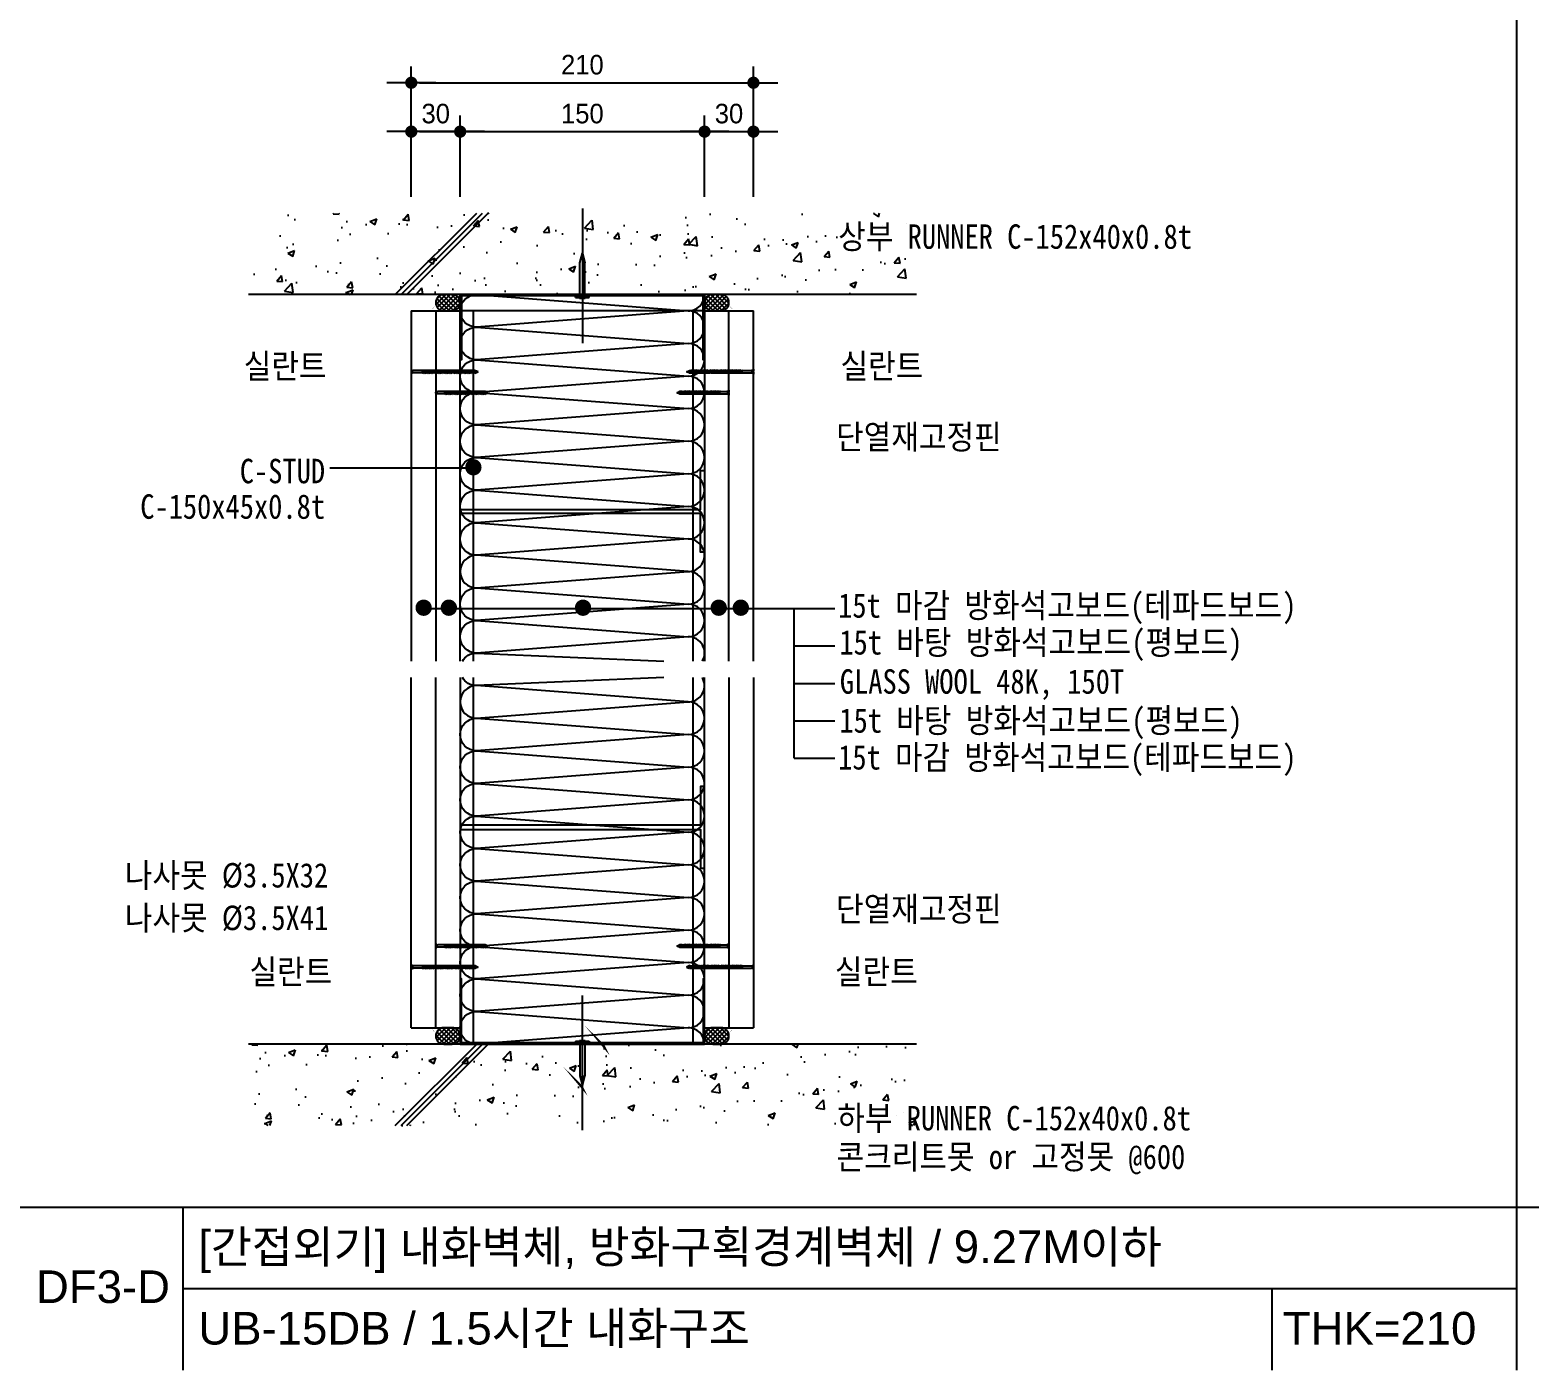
# Model space of a CAD drawing. Header units: millimetres. Extents: x 104 to 12536, y 73 to 2865.
# Drawn here: x 1947 to 2867, y 104 to 927 of the extents above; entities that cross this region are included whole.
import ezdxf
from ezdxf.enums import TextEntityAlignment as Align

# ---------------------------------------------------------------- set-up
doc = ezdxf.new("R2010")
doc.units = ezdxf.units.MM
doc.header["$LTSCALE"] = 5
doc.linetypes.add('CEN', pattern=[62, 60, -1, 0, -1])
for name, color, linetype in [('2', 7, 'Continuous'), ('CEN', 1, 'CEN'), ('CHAN', 3, 'Continuous'), ('CONC', 2, 'Continuous'), ('ele', 8, 'Continuous'), ('formline', 6, 'Continuous'), ('GB', 7, 'Continuous'), ('HAT', 8, 'Continuous'), ('HAT-CON', 8, 'Continuous'), ('INSUL', 8, 'Continuous'), ('ITXT', 5, 'Continuous'), ('PIN', 4, 'Continuous'), ('RXDIM', 7, 'Continuous'), ('SCREW2', 8, 'Continuous'), ('TEXT', 7, 'Continuous')]:
    doc.layers.add(name, color=color, linetype=linetype)
doc.styles.add('CGS', font='')
doc.styles.add('HANGUL', font='swissel.ttf', dxfattribs={"height": 39.575204})
doc.styles.add('RXHS', font='')
doc.styles.get('CGS').set_extended_font_data('Dotum')
doc.styles.get('RXHS').set_extended_font_data('DotumChe')
doc.dimstyles.new('NDIM', dxfattribs={"dimscale": 5, "dimtxt": 2.4, "dimasz": 1, "dimexe": 2, "dimexo": 2, "dimgap": 1, "dimtad": 1, "dimtoh": 1, "dimdec": 0, "dimzin": 0, "dimdsep": 46, "dimtxsty": 'CGS', "dimblk1": 'DOTK', "dimblk2": 'DOTK', "dimsah": 1, "dimcen": 3, "dimclrt": 3, "dimadec": 0, "dimazin": 0, "dimtfac": 1.25, "dimtdec": 0, "dimtix": 1, "dimtmove": 2, "dimatfit": 3, "dimldrblk": 'DOTK', "dimfxl": 1, "dimtolj": 1, "dimtzin": 0, "dimarcsym": 0})

# ---------------------------------------------------------------- blocks, each defined once
blk = doc.blocks.new('나사못41')
at = {"layer": 'SCREW2'}
for p, q in [((2.25, 39.17), (0.63, 38.74)), ((0.63, 38.74), (0.92, 39.12)), ((2.25, 38.32), (0.63, 37.89)), ((0.63, 37.89), (0.92, 38.27)), ((2.25, 37.47), (0.64, 37.04)), ((0.64, 37.04), (0.92, 37.43)), ((2.54, 39.55), (0.92, 39.12)), ((2.54, 38.7), (0.92, 38.27)), ((2.54, 37.86), (0.92, 37.43)), ((2.53, 37.01), (0.92, 36.58)), ((0.93, 38.81), (0.93, 38.28)), ((0.93, 37.97), (0.93, 37.43)), ((0.93, 37.12), (0.93, 36.58)), ((1.6, 41), (0.98, 39.39)), ((0.98, 39.39), (1.64, 39.91)), ((0.98, 39.39), (0.98, 39.14)), ((1.64, 39.91), (1.6, 41)), ((2.26, 39.48), (1.6, 41)), ((2.25, 39.17), (2.54, 39.55)), ((2.25, 39.17), (2.25, 38.63)), ((2.25, 38.32), (2.54, 38.7)), ((2.25, 38.32), (2.25, 37.78)), ((2.25, 37.47), (2.54, 37.86)), ((2.25, 37.47), (2.25, 36.93)), ((2.25, 36.62), (2.53, 37.01)), ((2.25, 36.62), (0.63, 36.19)), ((0.63, 36.19), (0.92, 36.58)), ((2.25, 35.78), (0.63, 35.35)), ((0.63, 35.35), (0.92, 35.73)), ((2.25, 34.93), (0.63, 34.5)), ((0.63, 34.5), (0.92, 34.88)), ((2.25, 33.23), (0.63, 32.8)), ((0.63, 32.8), (0.92, 33.19)), ((2.25, 32.39), (0.63, 31.96)), ((0.63, 31.96), (0.92, 32.34)), ((2.25, 31.54), (0.63, 31.11)), ((0.63, 31.11), (0.92, 31.5)), ((2.25, 29), (0.63, 28.57)), ((0.63, 28.57), (0.92, 28.95)), ((2.25, 34.08), (0.64, 33.65)), ((0.64, 33.65), (0.92, 34.04)), ((2.25, 30.69), (0.64, 30.26)), ((0.64, 30.26), (0.92, 30.65)), ((2.25, 29.85), (0.64, 29.42)), ((0.64, 29.42), (0.93, 29.8)), ((2.25, 28.15), (0.64, 27.72)), ((0.64, 27.72), (0.92, 28.11)), ((2.54, 36.16), (0.92, 35.73)), ((2.54, 35.31), (0.92, 34.88)), ((2.54, 34.47), (0.92, 34.04)), ((2.53, 33.62), (0.92, 33.19)), ((2.54, 32.77), (0.92, 32.34)), ((2.54, 31.92), (0.92, 31.5)), ((2.54, 31.08), (0.92, 30.65)), ((2.54, 29.38), (0.92, 28.95)), ((2.54, 28.54), (0.92, 28.11)), ((0.93, 36.27), (0.93, 35.73)), ((0.93, 35.43), (0.93, 34.89)), ((0.93, 34.58), (0.93, 34.04)), ((0.93, 33.73), (0.93, 33.19)), ((0.93, 32.88), (0.93, 32.34)), ((0.93, 32.04), (0.93, 31.5)), ((0.93, 31.19), (0.93, 30.65)), ((0.93, 30.34), (0.93, 29.8)), ((2.54, 30.23), (0.93, 29.8)), ((0.93, 29.49), (0.93, 28.95)), ((0.93, 28.65), (0.93, 28.11)), ((0.93, 27.8), (0.93, 27.26)), ((2.54, 27.69), (0.93, 27.26)), ((2.25, 36.62), (2.25, 36.08)), ((2.25, 35.78), (2.54, 36.16)), ((2.25, 35.78), (2.25, 35.24)), ((2.25, 34.93), (2.54, 35.31)), ((2.25, 34.93), (2.25, 34.39)), ((2.25, 34.08), (2.54, 34.47)), ((2.25, 34.08), (2.25, 33.54)), ((2.25, 33.23), (2.53, 33.62)), ((2.25, 33.23), (2.25, 32.69)), ((2.25, 32.39), (2.54, 32.77)), ((2.25, 32.39), (2.25, 31.85)), ((2.25, 31.54), (2.54, 31.92)), ((2.25, 31.54), (2.25, 31)), ((2.25, 30.69), (2.54, 31.08)), ((2.25, 30.69), (2.25, 30.15)), ((2.25, 29.85), (2.54, 30.23)), ((2.25, 29.84), (2.25, 29.3)), ((2.25, 29), (2.54, 29.38)), ((2.25, 29), (2.25, 28.46)), ((2.25, 28.15), (2.54, 28.54)), ((2.25, 28.15), (2.25, 27.61)), ((2.25, 27.3), (2.54, 27.69)), ((2.25, 24.76), (0.63, 24.33)), ((0.63, 24.33), (0.92, 24.72)), ((2.25, 27.3), (0.64, 26.87)), ((0.64, 26.87), (0.93, 27.26)), ((2.25, 26.46), (0.64, 26.03)), ((0.64, 26.03), (0.92, 26.41)), ((2.25, 25.61), (0.64, 25.18)), ((0.64, 25.18), (0.93, 25.56)), ((2.25, 23.91), (0.64, 23.48)), ((0.64, 23.48), (0.92, 23.87)), ((2.25, 23.07), (0.64, 22.64)), ((0.64, 22.64), (0.93, 23.02)), ((2.26, 22.22), (0.64, 21.79)), ((0.64, 21.79), (0.93, 22.18)), ((2.25, 21.37), (0.64, 20.94)), ((0.64, 20.94), (0.93, 21.33)), ((2.26, 20.53), (0.64, 20.1)), ((0.64, 20.1), (0.93, 20.48)), ((2.25, 19.68), (0.64, 19.25)), ((0.64, 19.25), (0.92, 19.63)), ((2.25, 18.83), (0.64, 18.4)), ((0.64, 18.4), (0.93, 18.79)), ((2.54, 26.84), (0.92, 26.41)), ((2.54, 25.15), (0.92, 24.72)), ((2.54, 24.3), (0.92, 23.87)), ((2.54, 20.06), (0.92, 19.63)), ((0.93, 26.95), (0.93, 26.41)), ((0.93, 26.1), (0.93, 25.56)), ((2.54, 25.99), (0.93, 25.56)), ((0.93, 25.26), (0.93, 24.72)), ((0.93, 24.41), (0.93, 23.87)), ((0.93, 23.56), (0.93, 23.02)), ((2.54, 23.45), (0.93, 23.02)), ((0.93, 22.71), (0.93, 22.18)), ((2.54, 22.6), (0.93, 22.18)), ((0.93, 21.87), (0.93, 21.33)), ((2.54, 21.76), (0.93, 21.33)), ((0.93, 21.02), (0.93, 20.48)), ((2.54, 20.91), (0.93, 20.48)), ((0.93, 20.17), (0.93, 19.63)), ((0.93, 19.32), (0.93, 18.79)), ((2.54, 19.21), (0.93, 18.79)), ((0.93, 18.48), (0.93, 17.94)), ((0.93, 18.48), (0.93, 17.94)), ((2.25, 27.3), (2.25, 26.76)), ((2.25, 26.46), (2.54, 26.84)), ((2.25, 26.45), (2.25, 25.92)), ((2.25, 25.61), (2.54, 25.99)), ((2.25, 25.61), (2.25, 25.07)), ((2.25, 24.76), (2.54, 25.15)), ((2.25, 24.76), (2.25, 24.22)), ((2.25, 23.91), (2.54, 24.3)), ((2.25, 23.91), (2.25, 23.37)), ((2.25, 23.07), (2.54, 23.45)), ((2.25, 23.06), (2.25, 20.53)), ((2.25, 21.37), (2.54, 21.76)), ((2.25, 21.37), (2.25, 20.83)), ((2.25, 20.52), (2.25, 19.98)), ((2.25, 19.68), (2.54, 20.06)), ((2.25, 19.68), (2.25, 19.14)), ((2.25, 18.83), (2.54, 19.21)), ((2.25, 18.83), (2.25, 18.29)), ((2.26, 22.22), (2.54, 22.6)), ((2.26, 20.53), (2.54, 20.91)), ((2.26, 17.98), (0.64, 17.55)), ((0.64, 17.55), (0.93, 17.94)), ((2.26, 17.14), (0.64, 16.71)), ((0.64, 16.71), (0.93, 17.09)), ((2.26, 15.44), (0.64, 15.01)), ((0.64, 15.01), (0.93, 15.4)), ((2.26, 14.59), (0.64, 14.16)), ((0.64, 14.16), (0.93, 14.55)), ((2.26, 16.29), (0.65, 15.86)), ((0.65, 15.86), (0.93, 16.24)), ((2.26, 13.75), (0.65, 13.32)), ((0.65, 13.32), (0.93, 13.7)), ((2.26, 12.9), (0.65, 12.47)), ((0.65, 12.47), (0.93, 12.86)), ((2.26, 12.05), (0.65, 11.62)), ((0.65, 11.62), (0.93, 12.01)), ((2.26, 11.21), (0.65, 10.78)), ((0.65, 10.78), (0.93, 11.16)), ((2.26, 10.38), (0.65, 9.95)), ((0.65, 9.95), (0.93, 10.33)), ((2.26, 9.55), (0.65, 9.12)), ((0.65, 9.12), (0.93, 9.5)), ((2.54, 18.37), (0.93, 17.94)), ((0.93, 17.63), (0.93, 17.09)), ((2.55, 17.52), (0.93, 17.09)), ((0.93, 16.78), (0.93, 16.24)), ((2.55, 16.67), (0.93, 16.24)), ((0.93, 15.94), (0.93, 15.4)), ((2.54, 15.83), (0.93, 15.4)), ((0.93, 15.09), (0.93, 14.55)), ((2.55, 14.98), (0.93, 14.55)), ((0.93, 14.24), (0.93, 13.7)), ((2.55, 14.13), (0.93, 13.7)), ((0.93, 13.39), (0.93, 12.86)), ((2.55, 13.29), (0.93, 12.86)), ((0.93, 12.55), (0.93, 12.01)), ((2.55, 12.44), (0.93, 12.01)), ((0.93, 11.7), (0.93, 10.33)), ((2.55, 11.59), (0.93, 11.16)), ((2.55, 10.76), (0.93, 10.33)), ((0.93, 10.02), (0.93, 9.5)), ((2.55, 9.93), (0.93, 9.5)), ((2.25, 17.98), (2.25, 17.44)), ((2.25, 17.13), (2.25, 16.59)), ((2.25, 16.29), (2.25, 15.75)), ((2.25, 15.44), (2.25, 14.9)), ((2.25, 14.59), (2.25, 14.05)), ((2.25, 13.75), (2.25, 13.21)), ((2.25, 12.05), (2.25, 11.51)), ((2.25, 11.2), (2.25, 10.68)), ((2.25, 10.37), (2.25, 9.85)), ((2.25, 9.54), (2.25, 9.02)), ((2.26, 17.98), (2.54, 18.37)), ((2.26, 17.14), (2.55, 17.52)), ((2.26, 16.29), (2.55, 16.67)), ((2.26, 15.44), (2.54, 15.83)), ((2.26, 14.59), (2.55, 14.98)), ((2.26, 13.75), (2.55, 14.13)), ((2.26, 12.9), (2.55, 13.29)), ((2.26, 12.9), (2.26, 12.36)), ((2.26, 12.05), (2.55, 12.44)), ((2.26, 11.21), (2.55, 11.59)), ((2.26, 10.38), (2.55, 10.76)), ((2.26, 9.55), (2.55, 9.93)), ((2.26, 8.72), (0.65, 8.29)), ((0.65, 8.29), (0.93, 8.67)), ((2.26, 7.89), (0.65, 7.46)), ((0.65, 7.46), (0.93, 7.84)), ((2.26, 7.06), (0.65, 6.63)), ((0.65, 6.63), (0.93, 7.01)), ((0.93, 9.19), (0.93, 8.67)), ((2.55, 9.1), (0.93, 8.67)), ((0.93, 8.36), (0.93, 7.84)), ((2.55, 8.27), (0.93, 7.84)), ((0.93, 7.53), (0.93, 7.01)), ((2.55, 7.44), (0.93, 7.01)), ((0.93, 6.7), (0.93, 1.19)), ((1.54, 0.48), (1.54, 0.65)), ((1.6, 0.68), (1.57, 0.68)), ((1.63, 0.48), (1.63, 0.65)), ((2.08, 0), (3.2, 0)), ((2.25, 8.71), (2.25, 8.19)), ((2.25, 7.88), (2.25, 7.36)), ((2.25, 7.05), (2.25, 1.19)), ((2.26, 8.72), (2.55, 9.1)), ((2.26, 7.89), (2.55, 8.27)), ((2.26, 7.06), (2.55, 7.44)), ((-0.03, 0), (1.09, 0))]:
    blk.add_line(p, q, dxfattribs=at)
for centre, radius, start, end in [((-0.49, 1.35), 1.43, 288.66128, 353.44689), ((1.07, 0.47), 0.473, 267.52648, 0.91384), ((1.59, -1.99), 2.05, 80.28655, 99.71345), ((1.57, 0.65), 0.033, 90, 180), ((1.6, 0.65), 0.033, 0, 90), ((2.1, 0.47), 0.473, 179.08616, 272.47352), ((3.64, 1.33), 1.4, 185.72984, 251.659)]:
    blk.add_arc(centre, radius, start, end, dxfattribs=at)
blk = doc.blocks.new('고정못')
at = {"layer": 'CEN'}
blk.add_line((4.11, 55.13), (4.11, -27.57), dxfattribs=at)
at = {"layer": 'SCREW2'}
for p, q in [((2.66, 21.76), (4.11, 27.57)), ((2.66, 2.42), (2.66, 21.76)), ((4.11, 27.57), (5.56, 21.76)), ((5.56, 2.42), (5.56, 21.76)), ((0, 1.45), (8.22, 1.45)), ((0, 0.48), (0, 1.45)), ((0, 0.48), (8.22, 0.48)), ((2.42, 0), (2.42, 0.48)), ((2.42, 0), (5.8, 0)), ((5.8, 0), (5.8, 0.48)), ((8.22, 0.48), (8.22, 1.45))]:
    blk.add_line(p, q, dxfattribs=at)
blk.add_lwpolyline([(4.11, 27.57), (4.63, 22.28, 0.255479), (5.56, 21.76, 0.15073)], format="xyb", dxfattribs=at)
at = {"layer": 'SCREW2', "extrusion": (0, 0, -1)}
for centre, major_axis, ratio, start_param, end_param in [((0.06, 2.43), (2.6, 0.01), 0.375814, 0.025149, 1.595945), ((0.99, 2.42), (2.42, 0.09), 0.428989, 0.090861, 1.274963)]:
    blk.add_ellipse(centre, major_axis=major_axis, ratio=ratio, start_param=start_param, end_param=end_param, dxfattribs=at)
at = {"layer": 'SCREW2'}
for centre, major_axis, ratio, start_param, end_param in [((7.23, 2.42), (-2.42, 0.09), 0.428989, 0.090861, 1.274963), ((8.16, 2.43), (-2.6, 0.01), 0.375814, 0.025149, 1.595945)]:
    blk.add_ellipse(centre, major_axis=major_axis, ratio=ratio, start_param=start_param, end_param=end_param, dxfattribs=at)
blk = doc.blocks.new('DOTK')
blk.add_line((-3, 0), (3, 0))
at = {"const_width": 0.75}
blk.add_lwpolyline([(-0.375, 0, 1), (0.375, 0, 1)], format="xyb", close=True, dxfattribs=at)
blk = doc.blocks.new('*D49')
at = {"layer": 'RXDIM', "color": 0, "lineweight": -2, "transparency": 16777216}
for p, q in [((2181.38, 824.5), (2181.38, 904.5)), ((2391.38, 824.5), (2391.38, 904.5)), ((2186.38, 894.5), (2386.38, 894.5))]:
    blk.add_line(p, q, dxfattribs=at)
at = {"layer": 'RXDIM', "color": 0, "lineweight": -2, "transparency": 16777216, "xscale": 5, "yscale": 5, "zscale": 5, "rotation": 180}
blk.add_blockref('DOTK', (2181.38, 894.5), dxfattribs=at)
at = {"layer": 'RXDIM', "color": 0, "lineweight": -2, "transparency": 16777216, "xscale": 5, "yscale": 5, "zscale": 5}
blk.add_blockref('DOTK', (2391.38, 894.5), dxfattribs=at)
at = {"layer": 'RXDIM', "color": 3, "transparency": 16777216, "insert": (2286.38, 905.51), "char_height": 12, "attachment_point": 5, "style": 'CGS'}
blk.add_mtext('\\A1;210', dxfattribs=at)
blk = doc.blocks.new('*D50')
at = {"layer": 'RXDIM', "color": 0, "lineweight": -2, "transparency": 16777216}
for p, q in [((2181.38, 824.5), (2181.38, 874.5)), ((2211.38, 824.5), (2211.38, 874.5)), ((2186.38, 864.5), (2206.38, 864.5))]:
    blk.add_line(p, q, dxfattribs=at)
at = {"layer": 'RXDIM', "color": 0, "lineweight": -2, "transparency": 16777216, "xscale": 5, "yscale": 5, "zscale": 5, "rotation": 180}
blk.add_blockref('DOTK', (2181.38, 864.5), dxfattribs=at)
at = {"layer": 'RXDIM', "color": 0, "lineweight": -2, "transparency": 16777216, "xscale": 5, "yscale": 5, "zscale": 5}
blk.add_blockref('DOTK', (2211.38, 864.5), dxfattribs=at)
at = {"layer": 'RXDIM', "color": 3, "transparency": 16777216, "insert": (2196.38, 875.51), "char_height": 12, "attachment_point": 5, "style": 'CGS'}
blk.add_mtext('\\A1;30', dxfattribs=at)
blk = doc.blocks.new('*D51')
at = {"layer": 'RXDIM', "color": 0, "lineweight": -2, "transparency": 16777216}
for p, q in [((2211.38, 824.5), (2211.38, 874.5)), ((2361.38, 824.5), (2361.38, 874.5)), ((2216.38, 864.5), (2356.38, 864.5))]:
    blk.add_line(p, q, dxfattribs=at)
at = {"layer": 'RXDIM', "color": 0, "lineweight": -2, "transparency": 16777216, "xscale": 5, "yscale": 5, "zscale": 5, "rotation": 180}
blk.add_blockref('DOTK', (2211.38, 864.5), dxfattribs=at)
at = {"layer": 'RXDIM', "color": 0, "lineweight": -2, "transparency": 16777216, "xscale": 5, "yscale": 5, "zscale": 5}
blk.add_blockref('DOTK', (2361.38, 864.5), dxfattribs=at)
at = {"layer": 'RXDIM', "color": 3, "transparency": 16777216, "insert": (2286.38, 875.51), "char_height": 12, "attachment_point": 5, "style": 'CGS'}
blk.add_mtext('\\A1;150', dxfattribs=at)
blk = doc.blocks.new('*D52')
at = {"layer": 'RXDIM', "color": 0, "lineweight": -2, "transparency": 16777216}
for p, q in [((2361.38, 824.5), (2361.38, 874.5)), ((2391.38, 824.5), (2391.38, 874.5)), ((2366.38, 864.5), (2386.38, 864.5))]:
    blk.add_line(p, q, dxfattribs=at)
at = {"layer": 'RXDIM', "color": 0, "lineweight": -2, "transparency": 16777216, "xscale": 5, "yscale": 5, "zscale": 5, "rotation": 180}
blk.add_blockref('DOTK', (2361.38, 864.5), dxfattribs=at)
at = {"layer": 'RXDIM', "color": 0, "lineweight": -2, "transparency": 16777216, "xscale": 5, "yscale": 5, "zscale": 5}
blk.add_blockref('DOTK', (2391.38, 864.5), dxfattribs=at)
at = {"layer": 'RXDIM', "color": 3, "transparency": 16777216, "insert": (2376.38, 875.51), "char_height": 12, "attachment_point": 5, "style": 'CGS'}
blk.add_mtext('\\A1;30', dxfattribs=at)
blk = doc.blocks.new('나사못32')
at = {"layer": 'SCREW2'}
for p, q in [((2.24, 30.17), (0.63, 29.74)), ((0.63, 29.74), (0.92, 30.12)), ((2.25, 29.32), (0.63, 28.89)), ((0.63, 28.89), (0.92, 29.27)), ((2.25, 28.47), (0.63, 28.04)), ((0.63, 28.04), (0.92, 28.43)), ((2.24, 27.62), (0.63, 27.19)), ((2.53, 28.01), (0.91, 27.58)), ((2.53, 30.55), (0.92, 30.12)), ((0.92, 29.81), (0.92, 29.28)), ((2.53, 29.7), (0.92, 29.27)), ((0.92, 28.97), (0.92, 28.43)), ((2.54, 28.86), (0.92, 28.43)), ((0.92, 28.12), (0.92, 27.58)), ((1.6, 32), (0.98, 30.39)), ((0.98, 30.39), (1.64, 30.91)), ((0.98, 30.39), (0.98, 30.14)), ((1.64, 30.91), (1.6, 32)), ((2.27, 30.45), (1.6, 32)), ((2.24, 30.17), (2.53, 30.55)), ((2.24, 30.17), (2.24, 29.63)), ((2.24, 29.32), (2.24, 28.78)), ((2.24, 28.47), (2.24, 27.93)), ((2.24, 27.62), (2.53, 28.01)), ((2.24, 27.62), (2.24, 27.08)), ((2.25, 29.32), (2.53, 29.7)), ((2.25, 28.47), (2.54, 28.86)), ((0.63, 27.19), (0.91, 27.58)), ((2.24, 26.78), (0.63, 26.35)), ((0.63, 26.35), (0.92, 26.73)), ((2.25, 25.93), (0.63, 25.5)), ((0.63, 25.5), (0.92, 25.88)), ((2.25, 25.08), (0.63, 24.65)), ((0.63, 24.65), (0.92, 25.04)), ((2.24, 24.23), (0.63, 23.8)), ((0.63, 23.8), (0.91, 24.19)), ((2.24, 23.39), (0.63, 22.96)), ((0.63, 22.96), (0.92, 23.34)), ((2.25, 22.54), (0.63, 22.11)), ((0.63, 22.11), (0.92, 22.5)), ((2.25, 21.69), (0.63, 21.26)), ((0.63, 21.26), (0.92, 21.65)), ((2.25, 20), (0.63, 19.57)), ((0.63, 19.57), (0.92, 19.95)), ((2.25, 19.15), (0.63, 18.72)), ((0.63, 18.72), (0.92, 19.11)), ((2.25, 20.85), (0.64, 20.42)), ((0.64, 20.42), (0.92, 20.8)), ((2.53, 24.62), (0.91, 24.19)), ((0.92, 27.27), (0.92, 26.73)), ((2.53, 27.16), (0.92, 26.73)), ((0.92, 26.43), (0.92, 25.89)), ((2.53, 26.31), (0.92, 25.88)), ((0.92, 25.58), (0.92, 25.04)), ((2.54, 25.47), (0.92, 25.04)), ((0.92, 24.73), (0.92, 24.19)), ((0.92, 23.88), (0.92, 23.34)), ((2.53, 23.77), (0.92, 23.34)), ((0.92, 23.04), (0.92, 22.5)), ((2.53, 22.92), (0.92, 22.5)), ((0.92, 22.19), (0.92, 21.65)), ((2.54, 22.08), (0.92, 21.65)), ((0.92, 21.34), (0.92, 20.8)), ((2.54, 21.23), (0.92, 20.8)), ((0.92, 20.49), (0.92, 19.95)), ((2.53, 20.38), (0.92, 19.95)), ((0.92, 19.65), (0.92, 19.11)), ((2.54, 19.54), (0.92, 19.11)), ((0.92, 18.8), (0.92, 18.26)), ((2.54, 18.69), (0.92, 18.26)), ((2.24, 26.78), (2.53, 27.16)), ((2.24, 26.78), (2.24, 26.24)), ((2.24, 25.93), (2.24, 25.39)), ((2.24, 25.08), (2.24, 24.54)), ((2.24, 24.23), (2.53, 24.62)), ((2.24, 24.23), (2.24, 23.69)), ((2.24, 23.39), (2.53, 23.77)), ((2.24, 23.39), (2.24, 22.85)), ((2.24, 22.54), (2.24, 22)), ((2.24, 21.69), (2.24, 21.15)), ((2.24, 20.84), (2.24, 20.3)), ((2.24, 20), (2.24, 19.46)), ((2.24, 19.15), (2.24, 18.61)), ((2.25, 25.93), (2.53, 26.31)), ((2.25, 25.08), (2.54, 25.47)), ((2.25, 22.54), (2.53, 22.92)), ((2.25, 21.69), (2.54, 22.08)), ((2.25, 20.85), (2.54, 21.23)), ((2.25, 20), (2.53, 20.38)), ((2.25, 19.15), (2.54, 19.54)), ((2.25, 18.3), (2.54, 18.69)), ((2.25, 17.46), (0.63, 17.03)), ((0.63, 17.03), (0.92, 17.41)), ((2.25, 15.9), (0.63, 15.47)), ((0.63, 15.47), (0.92, 15.86)), ((2.25, 13.36), (0.63, 12.93)), ((0.63, 12.93), (0.92, 13.32)), ((2.25, 18.3), (0.64, 17.87)), ((0.64, 17.87), (0.92, 18.26)), ((2.25, 16.73), (0.64, 16.3)), ((0.64, 16.3), (0.92, 16.68)), ((2.25, 15.06), (0.64, 14.63)), ((0.64, 14.63), (0.92, 15.01)), ((2.25, 14.21), (0.64, 13.78)), ((0.64, 13.78), (0.92, 14.16)), ((2.25, 12.51), (0.64, 12.08)), ((0.64, 12.08), (0.92, 12.47)), ((2.25, 11.67), (0.64, 11.24)), ((0.64, 11.24), (0.92, 11.62)), ((2.26, 10.82), (0.64, 10.39)), ((0.64, 10.39), (0.93, 10.78)), ((2.27, 9.98), (0.65, 9.55)), ((0.65, 9.55), (0.94, 9.93)), ((0.92, 17.95), (0.92, 17.41)), ((2.54, 17.84), (0.92, 17.41)), ((0.92, 17.45), (0.92, 16.92)), ((0.92, 17.22), (0.92, 16.68)), ((2.54, 17.11), (0.92, 16.68)), ((0.92, 16.37), (0.92, 15.86)), ((2.54, 16.29), (0.92, 15.86)), ((0.92, 15.55), (0.92, 15.01)), ((2.54, 15.44), (0.92, 15.01)), ((0.92, 14.7), (0.92, 14.16)), ((2.54, 14.59), (0.92, 14.16)), ((0.92, 13.86), (0.92, 13.32)), ((2.54, 13.75), (0.92, 13.32)), ((0.92, 13.01), (0.92, 12.47)), ((2.54, 12.9), (0.92, 12.47)), ((0.92, 12.16), (0.92, 11.62)), ((2.54, 12.05), (0.92, 11.62)), ((0.93, 11.32), (0.93, 10.78)), ((2.55, 11.21), (0.93, 10.78)), ((0.94, 10.47), (0.94, 9.93)), ((2.55, 10.36), (0.94, 9.93)), ((2.56, 9.51), (0.94, 9.09)), ((0.95, 9.63), (0.95, 9.09)), ((2.24, 18.3), (2.24, 17.76)), ((2.24, 17.45), (2.24, 17.03)), ((2.24, 16.72), (2.24, 16.54)), ((2.24, 16.71), (2.24, 15.86)), ((2.24, 15.9), (2.24, 15.36)), ((2.24, 14.21), (2.24, 13.67)), ((2.24, 13.36), (2.24, 12.82)), ((2.24, 12.51), (2.24, 11.97)), ((2.25, 17.46), (2.54, 17.84)), ((2.25, 16.73), (2.54, 17.11)), ((2.25, 15.9), (2.54, 16.29)), ((2.25, 15.06), (2.54, 15.44)), ((2.25, 15.06), (2.25, 14.52)), ((2.25, 14.21), (2.54, 14.59)), ((2.25, 13.36), (2.54, 13.75)), ((2.25, 12.51), (2.54, 12.9)), ((2.25, 11.67), (2.54, 12.05)), ((2.25, 11.67), (2.25, 11.13)), ((2.26, 10.82), (2.55, 11.21)), ((2.26, 10.82), (2.26, 10.28)), ((2.27, 9.98), (2.55, 10.36)), ((2.27, 9.98), (2.27, 9.44)), ((2.27, 9.13), (2.56, 9.51)), ((0, 0), (1.12, 0)), ((2.27, 9.13), (0.66, 8.7)), ((0.66, 8.7), (0.94, 9.09)), ((2.27, 8.28), (0.66, 7.85)), ((0.66, 7.85), (0.95, 8.24)), ((2.28, 7.44), (0.67, 7.01)), ((0.67, 7.01), (0.95, 7.39)), ((2.29, 6.59), (0.67, 6.16)), ((0.67, 6.16), (0.96, 6.55)), ((2.28, 5.74), (0.67, 5.31)), ((0.67, 5.31), (0.95, 5.7)), ((0.95, 8.78), (0.95, 8.24)), ((2.56, 8.67), (0.95, 8.24)), ((0.95, 7.93), (0.95, 7.39)), ((2.57, 7.82), (0.95, 7.39)), ((2.57, 6.13), (0.95, 5.7)), ((0.95, 5.39), (0.95, 1.19)), ((0.96, 7.09), (0.96, 6.55)), ((2.57, 6.98), (0.96, 6.55)), ((0.96, 6.24), (0.96, 5.7)), ((1.57, 0.48), (1.57, 0.65)), ((1.63, 0.68), (1.6, 0.68)), ((1.66, 0.48), (1.66, 0.65)), ((2.27, 9.13), (2.27, 8.59)), ((2.27, 8.28), (2.56, 8.67)), ((2.27, 8.28), (2.27, 7.74)), ((2.27, 5.74), (2.27, 1.19)), ((2.28, 7.44), (2.57, 7.82)), ((2.28, 7.44), (2.28, 6.9)), ((2.28, 6.59), (2.28, 6.05)), ((2.28, 5.74), (2.57, 6.13)), ((2.29, 6.59), (2.57, 6.98)), ((2.11, 0), (3.23, 0))]:
    blk.add_line(p, q, dxfattribs=at)
for centre, radius, start, end in [((-0.44, 1.33), 1.4, 288.341, 354.27016), ((1.1, 0.47), 0.473, 267.52648, 0.91384), ((1.61, -1.99), 2.05, 80.28655, 99.71345), ((1.6, 0.65), 0.033, 90, 180), ((1.63, 0.65), 0.033, 360, 90), ((2.13, 0.47), 0.473, 179.08616, 272.47352), ((3.67, 1.33), 1.4, 185.72984, 251.659)]:
    blk.add_arc(centre, radius, start, end, dxfattribs=at)

msp = doc.modelspace()

# ---------------------------------------------------------------- hatches: boundary and pattern name
at = {"layer": 'HAT'}
h = msp.add_hatch(dxfattribs=at)
h.set_pattern_fill('_USER', color=256, scale=2, angle=45, style=0, double=1, pattern_type=0)
h.set_pattern_definition([(45, (-1763.9932, -7331.4971), (-1.41421356, 1.41421356), []), (135, (-1763.9932, -7331.4971), (-1.41421356, -1.41421356), [])])
h.paths.add_polyline_path([(2206.38, 764.5), (2201.38, 764.5, 1), (2201.38, 754.5), (2206.38, 754.5, 1)])
h = msp.add_hatch(dxfattribs=at)
h.set_pattern_fill('_USER', color=256, scale=2, angle=45, style=0, double=1, pattern_type=0)
h.set_pattern_definition([(45, (-1598.9932, -7331.4971), (-1.41421356, 1.41421356), []), (135, (-1598.9932, -7331.4971), (-1.41421356, -1.41421356), [])])
h.paths.add_polyline_path([(2371.38, 764.5), (2366.38, 764.5, 1), (2366.38, 754.5), (2371.38, 754.5, 1)])
h = msp.add_hatch(dxfattribs=at)
h.set_pattern_fill('_USER', color=256, scale=2, angle=45, style=0, double=1, pattern_type=0)
h.set_pattern_definition([(45, (-1763.9932, -7781.4976), (-1.41421356, 1.41421356), []), (135, (-1763.9932, -7781.4976), (-1.41421356, -1.41421356), [])])
h.paths.add_polyline_path([(2206.38, 314.5), (2201.38, 314.5, 1), (2201.38, 304.5), (2206.38, 304.5, 1)])
h = msp.add_hatch(dxfattribs=at)
h.set_pattern_fill('_USER', color=256, scale=2, angle=45, style=0, double=1, pattern_type=0)
h.set_pattern_definition([(45, (-1598.9932, -7781.4976), (-1.41421356, 1.41421356), []), (135, (-1598.9932, -7781.4976), (-1.41421356, -1.41421356), [])])
h.paths.add_polyline_path([(2371.38, 314.5), (2366.38, 314.5, 1), (2366.38, 304.5), (2371.38, 304.5, 1)])
at = {"layer": 'HAT-CON'}
h = msp.add_hatch(dxfattribs=at)
h.set_pattern_fill('AR-CONC', color=256, scale=6, style=0)
h.set_pattern_definition([(50, (-42657.81, -4725.035), (43.03561, -3.765128), [4.5, -49.5]), (355, (-42657.81, -4725.035), (-8.32508, 45.13153), [3.6, -39.6]), (100.4514, (-42654.225, -4725.35), (34.710563, 41.366373), [3.82441, -42.068527]), (46.1842, (-42657.81, -4713.035), (64.03446, -9.93114), [6.75, -74.25]), (96.6356, (-42652.475, -4713.86), (56.07976, 58.44707), [5.73662, -63.10278]), (351.1842, (-42657.81, -4713.035), (56.07972, 58.44712), [5.4, -59.4]), (21, (-42651.81, -4716.035), (35.814423, -24.157133), [4.5, -49.5]), (326, (-42651.81, -4716.035), (14.59892, 43.509003), [3.6, -39.6]), (71.4514, (-42648.826, -4718.048), (50.413358, 19.35183), [3.82441, -42.068527]), (37.5, (-42657.811, -4725.035), (0.7295913, 19.973631), [0, -39.12, 0, -40.2, 0, -39.75]), (7.5, (-42657.81, -4725.035), (15.784172, 23.664703), [0, -22.92, 0, -38.22, 0, -15.15]), (327.5, (-42671.191, -4725.035), (32.029346, -1.3532923), [0, -15, 0, -46.8, 0, -62.1]), (317.5, (-42677.19, -4725.035), (34.99117, 6.006299), [0, -19.5, 0, -31.08, 0, -44.1])])
h.paths.add_polyline_path([(2491.38, 764.5), (2491.38, 814.5), (2081.38, 814.5), (2081.38, 764.5)])
h = msp.add_hatch(dxfattribs=at)
h.set_pattern_fill('AR-CONC', color=256, scale=6, style=0)
h.set_pattern_definition([(50, (-42707.81, -5235.035), (43.03561, -3.765128), [4.5, -49.5]), (355, (-42707.81, -5235.035), (-8.32508, 45.13153), [3.6, -39.6]), (100.4514, (-42704.225, -5235.35), (34.710563, 41.366373), [3.82441, -42.068527]), (46.1842, (-42707.81, -5223.035), (64.03446, -9.93114), [6.75, -74.25]), (96.6356, (-42702.475, -5223.86), (56.07976, 58.44707), [5.73662, -63.10278]), (351.1842, (-42707.81, -5223.035), (56.07972, 58.44712), [5.4, -59.4]), (21, (-42701.81, -5226.035), (35.814423, -24.157133), [4.5, -49.5]), (326, (-42701.81, -5226.035), (14.59892, 43.509003), [3.6, -39.6]), (71.4514, (-42698.826, -5228.05), (50.413358, 19.35183), [3.82441, -42.068527]), (37.5, (-42707.811, -5235.035), (0.7295913, 19.973631), [0, -39.12, 0, -40.2, 0, -39.75]), (7.5, (-42707.81, -5235.035), (15.784172, 23.664703), [0, -22.92, 0, -38.22, 0, -15.15]), (327.5, (-42721.191, -5235.035), (32.029346, -1.3532923), [0, -15, 0, -46.8, 0, -62.1]), (317.5, (-42727.19, -5235.035), (34.99117, 6.006299), [0, -19.5, 0, -31.08, 0, -44.1])])
h.paths.add_polyline_path([(2081.38, 304.5), (2081.38, 254.5), (2491.38, 254.5), (2491.38, 304.5)])

# ---------------------------------------------------------------- linework, layer by layer
at = {"layer": 'CHAN', "color": 3}
for points in [[(2361.38, 764.5), (2361.38, 724.5), (2360.58, 724.5), (2360.58, 763.7), (2212.18, 763.7), (2212.18, 724.5), (2211.38, 724.5), (2211.38, 764.5)], [(2212.18, 305.3), (2212.18, 344.5), (2211.38, 344.5), (2211.38, 304.5), (2361.38, 304.5), (2361.38, 344.5), (2360.58, 344.5), (2360.58, 305.3)]]:
    msp.add_lwpolyline(points, close=True, dxfattribs=at)
at = {"layer": 'CONC'}
for p, q in [((2491.38, 764.5), (2081.38, 764.5)), ((2491.38, 304.5), (2081.38, 304.5))]:
    msp.add_line(p, q, dxfattribs=at)
at = {"layer": 'ele', "color": 8}
for p, q in [((2212.18, 754.73), (2361.38, 754.73)), ((2219.43, 754.73), (2219.43, 539.5)), ((2354.13, 754.73), (2354.13, 539.5)), ((2219.43, 529.5), (2219.43, 305.3)), ((2354.13, 529.5), (2354.13, 305.3))]:
    msp.add_line(p, q, dxfattribs=at)
at = {"layer": 'formline'}
for p, q in [((2859.81, 2865.5), (2859.81, 104.5)), ((104.5, 204.5), (3778.25, 204.5)), ((2041.38, 104.5), (2041.38, 204.5)), ((2041.38, 154.5), (2859.81, 154.5)), ((2709.81, 104.5), (2709.81, 154.5))]:
    msp.add_line(p, q, dxfattribs=at)
at = {"layer": 'GB', "color": 7}
for p, q in [((2181.38, 754.5), (2181.38, 539.5)), ((2196.38, 754.5), (2196.38, 539.5)), ((2211.38, 539.5), (2211.38, 754.5)), ((2361.38, 754.5), (2361.38, 539.5)), ((2376.38, 539.5), (2376.38, 754.5)), ((2391.38, 539.5), (2391.38, 754.5)), ((2181.38, 314.5), (2181.38, 529.5)), ((2196.38, 314.5), (2196.38, 529.5)), ((2211.38, 529.5), (2211.38, 314.5)), ((2361.38, 314.5), (2361.38, 529.5)), ((2376.38, 529.5), (2376.38, 314.5)), ((2391.38, 529.5), (2391.38, 314.5))]:
    msp.add_line(p, q, dxfattribs=at)
at = {"layer": 'GB'}
for p, q in [((2181.38, 754.5), (2211.38, 754.5)), ((2361.38, 754.5), (2391.38, 754.5)), ((2181.38, 314.5), (2211.38, 314.5)), ((2361.38, 314.5), (2391.38, 314.5))]:
    msp.add_line(p, q, dxfattribs=at)
at = {"layer": 'HAT'}
for points in [[(2201.38, 764.5, 1), (2201.38, 754.5), (2206.38, 754.5, 1), (2206.38, 764.5), (2201.38, 764.5)], [(2366.38, 764.5, 1), (2366.38, 754.5), (2371.38, 754.5, 1), (2371.38, 764.5), (2366.38, 764.5)], [(2201.38, 314.5, 1), (2201.38, 304.5), (2206.38, 304.5, 1), (2206.38, 314.5), (2201.38, 314.5)], [(2366.38, 314.5, 1), (2366.38, 304.5), (2371.38, 304.5, 1), (2371.38, 314.5), (2366.38, 314.5)]]:
    msp.add_lwpolyline(points, format="xyb", dxfattribs=at)
at = {"layer": 'HAT-CON'}
for p, q in [((2171.57, 764.5), (2221.57, 814.5)), ((2175.11, 764.5), (2225.11, 814.5)), ((2178.65, 764.5), (2228.65, 814.5)), ((2171.57, 254.5), (2221.57, 304.5)), ((2175.11, 254.5), (2225.11, 304.5)), ((2178.65, 254.5), (2228.65, 304.5))]:
    msp.add_line(p, q, dxfattribs=at)
at = {"layer": 'INSUL'}
for points in [[(2360.04, 539.5, 0.57735), (2351.38, 554.5), (2221.38, 544.5, -1), (2221.38, 564.5), (2351.38, 554.5, 1), (2351.38, 574.5), (2221.38, 564.5, -1), (2221.38, 584.5), (2351.38, 594.5), (2221.38, 604.5, 1), (2221.38, 584.5), (2351.38, 574.5, 1), (2351.38, 594.5, 0.414214), (2361.38, 604.5, 0.414214), (2351.38, 614.5), (2221.38, 604.5, -1), (2221.38, 624.5), (2351.38, 614.5, 1), (2351.38, 634.5), (2221.38, 624.5, -1), (2221.38, 644.5), (2351.38, 634.5, 1), (2351.38, 654.5), (2221.38, 644.5, -1), (2221.38, 664.5), (2351.38, 654.5, 1), (2351.38, 674.5), (2221.38, 664.5, -1), (2221.38, 684.5), (2351.38, 674.5, 1), (2351.38, 694.5), (2221.38, 684.5, -1), (2221.38, 704.5), (2351.38, 694.5, 1), (2351.38, 714.5), (2221.38, 704.5, -1), (2221.38, 724.5), (2351.38, 714.5, 1), (2351.38, 734.5), (2221.38, 724.5, -1), (2221.38, 744.5), (2351.38, 734.5, 1), (2351.38, 754.5), (2221.38, 744.5, -1), (2221.38, 764.5), (2351.38, 754.5, 0.414214), (2361.38, 764.5)], [(2212.71, 539.5, -0.267949), (2221.38, 544.5), (2336.38, 539.5)], [(2361.38, 304.5, 0.414214), (2351.38, 314.5), (2221.38, 304.5, -1), (2221.38, 324.5), (2351.38, 314.5, 1), (2351.38, 334.5), (2221.38, 324.5, -1), (2221.38, 344.5), (2351.38, 334.5, 1), (2351.38, 354.5), (2221.38, 344.5, -1), (2221.38, 364.5), (2351.38, 354.5, 1), (2351.38, 374.5), (2221.38, 364.5, -1), (2221.38, 384.5), (2351.38, 374.5, 1), (2351.38, 394.5), (2221.38, 384.5, -1), (2221.38, 404.5), (2351.38, 394.5, 1), (2351.38, 414.5), (2221.38, 404.5, -1), (2221.38, 424.5), (2351.38, 414.5, 1), (2351.38, 434.5), (2221.38, 424.5, -1), (2221.38, 444.5), (2351.38, 434.5, 1), (2351.38, 454.5), (2221.38, 444.5, -1), (2221.38, 464.5), (2351.38, 454.5, 1), (2351.38, 474.5), (2221.38, 464.5, -1), (2221.38, 484.5), (2351.38, 474.5, 1), (2351.38, 494.5), (2221.38, 484.5, -1), (2221.38, 504.5), (2351.38, 514.5), (2221.38, 524.5, 1), (2221.38, 504.5), (2351.38, 494.5, 1), (2351.38, 514.5, 0.414214), (2361.38, 524.5, 0.131652), (2360.04, 529.5, 0.131652)], [(2336.38, 529.5), (2221.38, 524.5, -0.267949), (2212.71, 529.5, -0.267949)]]:
    msp.add_lwpolyline(points, format="xyb", dxfattribs=at)
at = {"layer": 'ITXT'}
msp.add_line((2416.37, 479.9), (2416.37, 571.9), dxfattribs=at)
for points in [[(2354.54, 764.49, 0, 8.33, 0), (2370.69, 783.58, 0, 0, 0), (2386.01, 801.83, 0, 0, 0), (2441.38, 801.83, 0, 0, 0)], [(2195.06, 756.27, 0, 8.33, 0), (2178.72, 737.36, 0, 0, 0), (2165.86, 722.23, 0, 0, 0), (2131.38, 722.23, 0, 0, 0)], [(2377.69, 756.27, 0, 8.33, 0), (2394.03, 737.36, 0, 0, 0), (2406.89, 722.23, 0, 0, 0), (2441.38, 722.23, 0, 0, 0)], [(2361.44, 633.25, 0, 8.33, 0), (2377.33, 652.55, 0, 0, 0), (2398.65, 678.61, 0, 0, 0), (2441.38, 678.61, 0, 0, 0)], [(2361.34, 433.33, 0, 8.33, 0), (2377.23, 414.03, 0, 0, 0), (2398.56, 387.97, 0, 0, 0), (2441.38, 387.97, 0, 0, 0)], [(2199.68, 365.35, 0, 8.33, 0), (2183.34, 384.27, 0, 0, 0), (2162.09, 408.91, 0, 0, 0), (2131.38, 408.91, 0, 0, 0)], [(2188.24, 352.28, 0, 8.33, 0), (2171.9, 371.2, 0, 0, 0), (2162.09, 382.78, 0, 0, 0), (2131.38, 382.78, 0, 0, 0)], [(2195.06, 312.9, 0, 8.33, 0), (2178.72, 331.82, 0, 0, 0), (2165.86, 346.95, 0, 0, 0), (2131.38, 346.95, 0, 0, 0)], [(2377.69, 312.9, 0, 8.33, 0), (2394.03, 331.82, 0, 0, 0), (2406.89, 346.95, 0, 0, 0), (2441.38, 346.95, 0, 0, 0)], [(2299.81, 304.18, 0, 8.33, 0), (2314.56, 284, 0, 0, 0), (2335.11, 259.5, 0, 0, 0), (2441.38, 259.5, 0, 0, 0)], [(2286.38, 279.18, 0, 8.33, 0), (2301.13, 259, 0, 0, 0), (2321.68, 234.5, 0, 0, 0), (2441.38, 234.5, 0, 0, 0)]]:
    msp.add_lwpolyline(points, format="xyseb", dxfattribs=at)
at = {"layer": 'ITXT', "const_width": 5}
for points in [[(2221.98, 658.5, -1), (2216.98, 658.5, -1)], [(2191.47, 572.33, -1), (2186.47, 572.33, -1)], [(2206.93, 572.33, -1), (2201.93, 572.33, -1)], [(2289.29, 572.33, -1), (2284.29, 572.33, -1)], [(2372.59, 572.33, -1), (2367.59, 572.33, -1)], [(2386.14, 572.33, -1), (2381.14, 572.33, -1)]]:
    msp.add_lwpolyline(points, format="xyb", close=True, dxfattribs=at)
at = {"layer": 'ITXT'}
for points in [[(2219.87, 658.06), (2131.38, 658.06)], [(2189.36, 571.9), (2441.37, 571.9)], [(2416.37, 548.9), (2441.37, 548.9)], [(2416.37, 525.9), (2441.37, 525.9)], [(2416.37, 502.9), (2441.37, 502.9)], [(2416.37, 479.9), (2441.37, 479.9)]]:
    msp.add_lwpolyline(points, dxfattribs=at)
at = {"layer": 'PIN'}
for points in [[(2361.38, 606.45), (2358.88, 606.45), (2358.88, 630.2), (2211.38, 630.2), (2211.38, 632.7), (2358.88, 632.7), (2358.88, 656.45), (2361.38, 656.45), (2361.38, 606.45)], [(2361.38, 462.55), (2358.88, 462.55), (2358.88, 438.8), (2211.38, 438.8), (2211.38, 436.3), (2358.88, 436.3), (2358.88, 412.55), (2361.38, 412.55), (2361.38, 462.55)]]:
    msp.add_lwpolyline(points, dxfattribs=at)

# ---------------------------------------------------------------- block references
at = {"layer": 'SCREW2'}
msp.add_blockref('고정못', (2282.26, 762.25), dxfattribs=at)
for name, p, rotation in [('나사못41', (2181.38, 718.77), 269.9999999996025), ('나사못32', (2196.38, 705.9, 0), 270), ('나사못32', (2196.38, 366.32, 0), 270), ('나사못41', (2391.38, 350.23), 89.99999999889987)]:
    msp.add_blockref(name, p, dxfattribs=dict(at, rotation=rotation))
at = {"layer": 'SCREW2', "xscale": -1}
for name, p, rotation in [('나사못41', (2391.38, 718.77), 89.99999999967282), ('나사못32', (2376.38, 705.9, 0), 90), ('나사못32', (2376.38, 366.32, 0), 90), ('나사못41', (2181.38, 350.23), 270.0000000003755), ('고정못', (2282.26, 306.75), 180)]:
    msp.add_blockref(name, p, dxfattribs=dict(at, rotation=rotation))

# ---------------------------------------------------------------- texts
at = {"layer": '2', "color": 7, "linetype": 'Continuous', "style": 'HANGUL'}
msp.add_text('DF3-D', height=20, dxfattribs=at).set_placement((1992.14, 145.62), align=Align.CENTER)
at = {"layer": 'TEXT', "style": 'RXHS', "width": 0.9}
for s, p in [('상부 RUNNER C-152x40x0.8t', (2443.44, 792.6)), ('단열재고정핀', (2442.11, 669.62)), ('GLASS WOOL 48K, 150T', (2444.42, 519.55)), ('15t 바탕 방화석고보드(평보드)', (2444.13, 495.64)), ('15t 마감 방화석고보드(테파드보드)', (2443.38, 473.02)), ('단열재고정핀', (2442.1, 379.92)), ('하부 RUNNER C-152x40x0.8t', (2442.86, 251.56)), ('콘크리트못 or 고정못 @600', (2442.41, 227.84))]:
    msp.add_text(s, height=15, dxfattribs=at).set_placement(p)
for s, p in [('실란트', (2129.39, 713.06)), ('C-STUD', (2128.45, 648.71)), ('C-150x45x0.8t', (2128.45, 626.91)), ('나사못 Ø3.5X32', (2130.39, 400.62)), ('나사못 Ø3.5X41', (2130.39, 374.49)), ('실란트', (2132.91, 341.37))]:
    msp.add_text(s, height=15, dxfattribs=at).set_placement(p, align=Align.RIGHT)
for s, p in [('실란트', (2444.83, 713.06)), ('15t 마감 방화석고보드(테파드보드)', (2443.38, 566.2)), ('15t 바탕 방화석고보드(평보드)', (2444.13, 543.59)), ('실란트', (2441.4, 341.37))]:
    msp.add_text(s, height=15, rotation=360, dxfattribs=at).set_placement(p)
at = {"layer": 'TEXT', "color": 3, "style": 'HANGUL'}
for s, p in [('[간접외기] 내화벽체, 방화구획경계벽체 / 9.27M이하', (2050.68, 170.14)), ('UB-15DB / 1.5시간 내화구조', (2050.68, 120.14)), ('THK=210', (2716.3, 120.14))]:
    msp.add_text(s, height=20, dxfattribs=at).set_placement(p)

# ---------------------------------------------------------------- dimensions: what is measured, and where the dimension line sits
at = {"layer": 'RXDIM'}
for base, p1, p2, picture, middle in [((2391.38, 894.5), (2181.38, 814.5), (2391.38, 814.5), '*D49', (2286.38, 905.51)), ((2211.38, 864.5), (2181.38, 814.5), (2211.38, 814.5), '*D50', (2196.38, 875.51)), ((2361.38, 864.5), (2211.38, 814.5), (2361.38, 814.5), '*D51', (2286.38, 875.51)), ((2391.38, 864.5), (2361.38, 814.5), (2391.38, 814.5), '*D52', (2376.38, 875.51))]:
    dim = msp.add_linear_dim(base=base, p1=p1, p2=p2, dimstyle='NDIM', dxfattribs=at)
    dim.commit()
    dim.dimension.update_dxf_attribs({"geometry": picture, "text_midpoint": middle})

doc.saveas('drawing.dxf')
